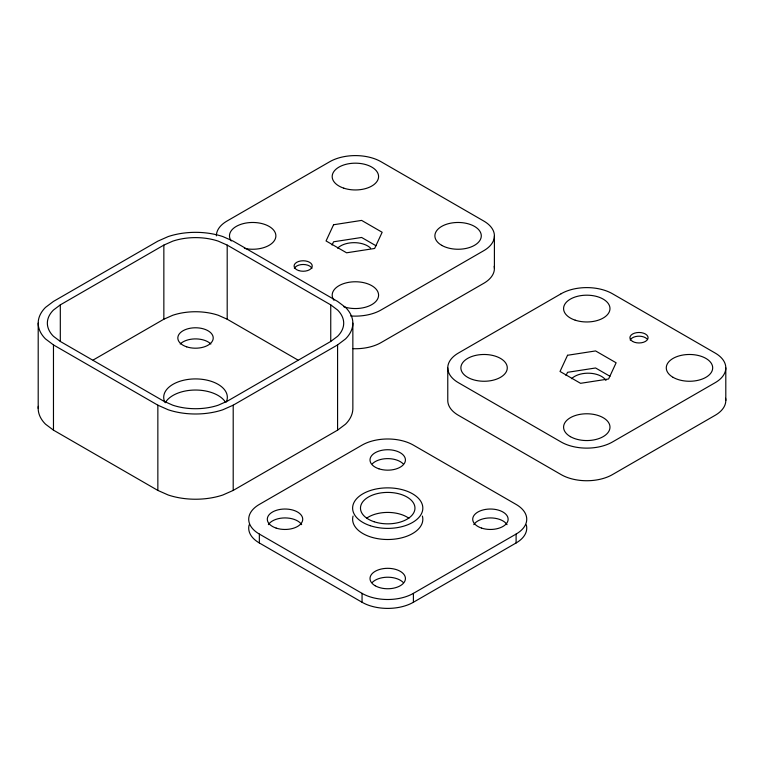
<?xml version="1.0" encoding="UTF-8"?>
<svg xmlns="http://www.w3.org/2000/svg" width="764" height="764" viewBox="0 0 764 764"><rect width="100%" height="100%" fill="white"/><g stroke="black" fill="none" stroke-linecap="round" stroke-linejoin="round"><path stroke-width="1.15" d="M332.063 245.034L333.572 241.796L361.62 237.461L375.993 245.75M566.038 375.563L567.537 372.316L595.586 367.981L609.959 376.28M60.308 304.874L53.451 310.041A45.468 26.253 0 0 0 53.451 336.294L60.308 341.451L163.849 401.234L172.788 405.197A45.468 26.253 0 0 0 218.256 405.197L227.195 401.234L330.745 341.451L337.602 336.294A45.468 26.253 0 0 0 337.602 310.041L330.745 304.874L227.195 245.101L218.256 241.137A45.468 26.253 0 0 0 172.788 241.137L163.849 245.101L60.308 304.874L60.308 341.346M337.583 344.917L345.529 338.929A54.626 31.534 0 0 0 345.529 307.395L337.583 301.417L233.201 241.147L222.84 236.563A54.626 31.534 0 0 0 168.214 236.563L157.852 241.147L53.47 301.417L45.515 307.395A54.626 31.534 0 0 0 45.515 338.929L53.47 344.917L157.852 405.178L168.214 409.771A54.626 31.534 0 0 0 222.84 409.771L233.201 405.178L337.583 344.917L337.583 430.151L233.201 490.421L222.84 495.005A54.626 31.534 0 0 1 168.214 495.005L157.852 490.421L53.47 430.151L45.515 424.173A54.626 31.534 0 0 1 38.315 406.352M337.583 430.151L345.529 424.173A54.626 31.534 0 0 0 352.853 408.406L352.853 323.162M93.112 360.054L163.849 319.218L172.788 315.255A45.468 26.253 0 0 1 218.256 315.255L227.195 319.218L297.941 360.054M259.349 534.065L362.05 593.361A36.309 20.962 0 0 0 413.4 593.361L516.101 534.065A36.309 20.962 0 0 0 516.101 504.421L413.4 445.125A36.309 20.962 0 0 0 362.05 445.125L259.349 504.421A36.309 20.962 0 0 0 259.349 534.065L259.349 542.965L362.05 602.261A36.309 20.962 0 0 0 413.4 602.261L516.101 542.965A36.309 20.962 0 0 0 526.291 524.858M725.8 367.866L725.8 400.479M516.101 534.065L516.101 542.965M494.404 235.866L494.404 268.47M447.771 367.866L447.771 400.479A36.309 20.962 0 0 0 458.41 415.31L561.11 474.597A36.309 20.962 0 0 0 612.461 474.597L715.161 415.31A36.309 20.962 0 0 0 725.599 398.292M413.4 593.361L413.4 602.261M362.05 593.361L362.05 602.261M330.745 304.874L330.745 341.346M233.201 405.178L233.201 490.421M227.195 245.101L227.195 319.218M163.849 245.101L163.849 319.218M157.852 405.178L157.852 490.421M53.47 344.917L53.47 430.151M38.2 323.162L38.2 408.406M216.374 235.866A36.309 20.962 0 0 1 227.013 221.035L329.714 161.739A36.309 20.962 0 0 1 381.064 161.739L483.765 221.035A36.309 20.962 0 0 1 483.765 250.688L381.064 309.983A36.309 20.962 0 0 1 350.647 315.943M494.203 266.283A36.309 20.962 0 0 1 483.765 283.301L381.064 342.597A36.309 20.962 0 0 1 353.025 348.69M333.954 300.281A23.197 13.389 0 0 1 353.369 281.821A23.197 13.389 0 0 1 378.037 298.055A23.197 13.389 0 0 1 343.79 306.756M231.253 240.985A23.197 13.389 0 0 1 249.456 222.601A23.197 13.389 0 0 1 275.728 237.375A23.197 13.389 0 0 1 244.375 248.367M294.398 268.355A9.082 5.243 0 0 1 303.165 264.478A9.082 5.243 0 0 1 311.941 268.355M337.621 248.157A19.033 10.982 0 0 1 370.588 248.157M630.233 340.066A9.082 5.243 0 0 1 637.816 336.227A9.082 5.243 0 0 1 646.869 338.805M571.587 378.686A19.033 10.982 0 0 1 589.732 373.233A19.033 10.982 0 0 1 605.957 380.424M180.199 344.001A17.706 10.218 0 0 1 210.854 344.001M164.795 402.036A31.811 18.365 0 0 1 195.527 378.915A31.811 18.365 0 0 1 226.249 402.036M165.272 402.733A31.811 18.365 0 0 1 194.686 390.041A31.811 18.365 0 0 1 225.227 401.826M473.795 524.648A17.706 10.218 0 0 1 490.431 517.916A17.706 10.218 0 0 1 507.057 524.648M268.384 524.648A17.706 10.218 0 0 1 285.02 517.916A17.706 10.218 0 0 1 301.656 524.648M372.393 463.729A17.706 10.218 0 0 1 403.058 463.729M259.349 542.965A36.309 20.962 0 0 1 249.159 524.858M372.393 582.321A17.706 10.218 0 0 1 403.058 582.321M366.558 518.24A27.237 15.719 0 0 1 408.883 518.24M422.397 516.072A35.106 20.265 0 0 1 387.72 539.508A35.106 20.265 0 0 1 353.054 516.072M333.572 224.75L326.056 240.947L346.589 252.798L374.637 248.462L382.153 232.266L361.62 220.404L333.572 224.75M567.537 355.27L560.022 371.466L580.554 383.318L608.602 378.982L616.118 362.785L595.586 350.934L567.537 355.27M561.11 293.748L458.41 353.044A36.309 20.962 0 0 0 458.41 382.697L561.11 441.984A36.309 20.962 0 0 0 612.461 441.984L715.161 382.697A36.309 20.962 0 0 0 715.161 353.044L612.461 293.748A36.309 20.962 0 0 0 561.11 293.748M441.688 245.33A23.197 13.389 0 0 0 480.499 239.323A23.197 13.389 0 0 0 452.087 222.926A23.197 13.389 0 0 0 441.688 245.33M343.79 188.164A23.197 13.389 0 0 0 378.581 176.57A23.197 13.389 0 0 0 343.79 164.967A23.197 13.389 0 0 0 343.79 188.164M298.628 270.551A9.082 5.243 0 0 0 312.247 266.006A9.082 5.243 0 0 0 298.628 261.469A9.082 5.243 0 0 0 298.628 270.551M472.486 379.469A23.197 13.389 0 0 0 507.277 367.866A23.197 13.389 0 0 0 472.486 356.272A23.197 13.389 0 0 0 472.486 379.469M575.187 320.173A23.197 13.389 0 0 0 609.978 308.57A23.197 13.389 0 0 0 575.187 296.976A23.197 13.389 0 0 0 575.187 320.173M673.084 377.34A23.197 13.389 0 0 0 711.895 371.333A23.197 13.389 0 0 0 683.484 354.935A23.197 13.389 0 0 0 673.084 377.34M570.383 436.636A23.197 13.389 0 0 0 609.194 430.629A23.197 13.389 0 0 0 580.783 414.231A23.197 13.389 0 0 0 570.383 436.636M632.582 341.432A9.082 5.243 0 0 0 647.776 339.082A9.082 5.243 0 0 0 636.66 332.655A9.082 5.243 0 0 0 632.582 341.432M186.674 346.837A17.706 10.218 0 0 0 213.223 337.994A17.706 10.218 0 0 0 186.674 329.141A17.706 10.218 0 0 0 186.674 346.837M276.167 528.096A17.706 10.218 0 0 0 302.725 519.243A17.706 10.218 0 0 0 276.167 510.39A17.706 10.218 0 0 0 276.167 528.096M481.578 528.096A17.706 10.218 0 0 0 508.127 519.243A17.706 10.218 0 0 0 481.578 510.39A17.706 10.218 0 0 0 481.578 528.096M378.877 468.8A17.706 10.218 0 0 0 405.426 459.947A17.706 10.218 0 0 0 378.877 451.094A17.706 10.218 0 0 0 378.877 468.8M375.21 585.768A17.706 10.218 0 0 0 404.824 581.184A17.706 10.218 0 0 0 383.146 568.664A17.706 10.218 0 0 0 375.21 585.768M374.112 521.745A27.237 15.719 0 0 0 414.957 508.127A27.237 15.719 0 0 0 374.112 494.509A27.237 15.719 0 0 0 374.112 521.745M370.177 525.68A35.106 20.265 0 0 0 422.826 508.127A35.106 20.265 0 0 0 370.177 490.574A35.106 20.265 0 0 0 370.177 525.68"/></g></svg>
